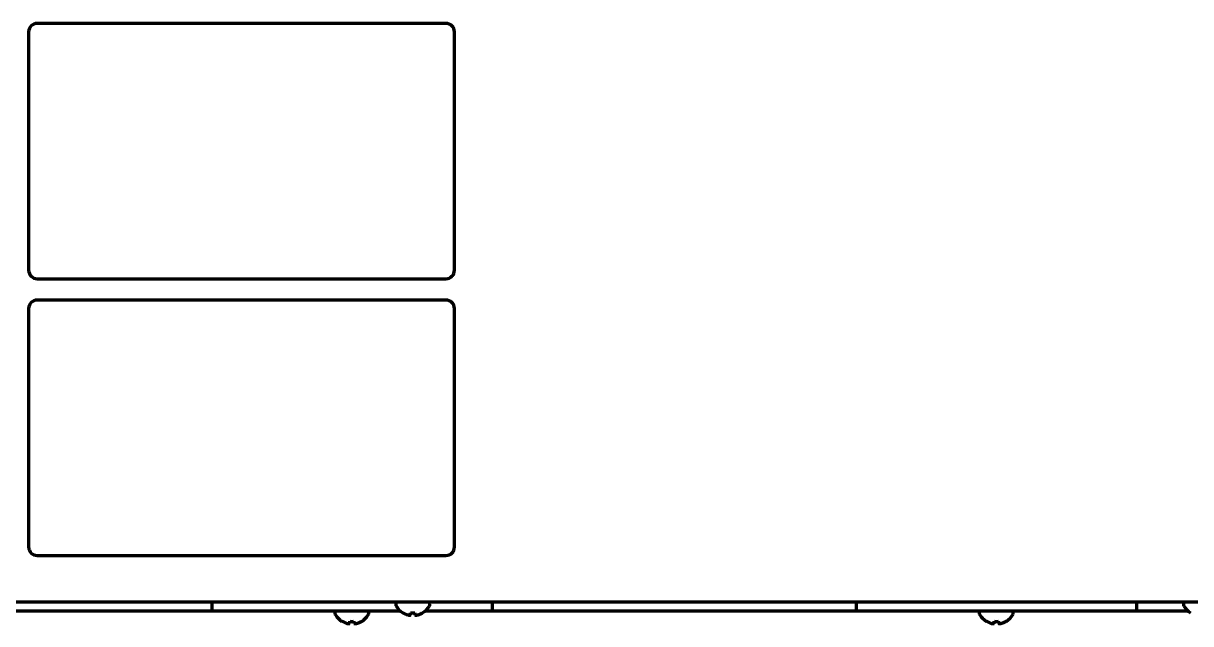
# Model space of a CAD drawing. Header units: inches. Extents: x -2983 to 7024, y 422 to 5529.
# Drawn here: x 1329.8 to 1603.9, y 2215.9 to 2356.9 of the extents above; entities that cross this region are included whole.
import ezdxf

# ---------------------------------------------------------------- set-up
doc = ezdxf.new("R2010")
doc.units = ezdxf.units.IN

msp = doc.modelspace()

# ---------------------------------------------------------------- linework, layer by layer
at = {"linetype": 'Continuous', "lineweight": 70}
for p, q in [((1331, 2354.89), (1331, 2298.89)), ((1429, 2356.89), (1333, 2356.89)), ((1431, 2298.89), (1431, 2354.89)), ((1333, 2296.89), (1429, 2296.89)), ((1429, 2291.89), (1333, 2291.89)), ((1331, 2289.89), (1331, 2233.89)), ((1431, 2233.89), (1431, 2289.89)), ((1333, 2231.89), (1429, 2231.89)), ((1809.2, 2220.89), (1230, 2220.89)), ((1373.98, 2220.89), (1373.98, 2218.89)), ((1439.82, 2220.89), (1439.82, 2218.89)), ((1525.32, 2220.89), (1525.32, 2218.89)), ((1591.16, 2220.89), (1591.16, 2218.89)), ((1296.48, 2218.89), (1365.98, 2218.89)), ((1365.98, 2218.89), (1373.98, 2218.89)), ((1373.98, 2218.89), (1376.98, 2218.89)), ((1376.98, 2218.89), (1418.25, 2218.89)), ((1402.9, 2218.49), (1402.9, 2218.29)), ((1410.9, 2218.29), (1410.9, 2218.49)), ((1417.2, 2220.49), (1417.2, 2220.29)), ((1418.9, 2218.41), (1418.9, 2218.45)), ((1423.5, 2218.45), (1423.5, 2218.41)), ((1424.15, 2218.89), (1436.82, 2218.89)), ((1425.2, 2220.29), (1425.2, 2220.49)), ((1436.82, 2218.89), (1439.82, 2218.89)), ((1439.82, 2218.89), (1447.82, 2218.89)), ((1447.82, 2218.89), (1517.32, 2218.89)), ((1517.32, 2218.89), (1525.32, 2218.89)), ((1525.32, 2218.89), (1528.32, 2218.89)), ((1528.32, 2218.89), (1588.16, 2218.89)), ((1554.24, 2218.49), (1554.24, 2218.29)), ((1562.24, 2218.29), (1562.24, 2218.49)), ((1588.16, 2218.89), (1591.16, 2218.89)), ((1591.16, 2218.89), (1599.16, 2218.89)), ((1599.16, 2218.89), (1603.25, 2218.89)), ((1602.2, 2220.49), (1602.2, 2220.29)), ((1404.6, 2216.41), (1404.6, 2216.45)), ((1409.2, 2216.45), (1409.2, 2216.41)), ((1555.94, 2216.41), (1555.94, 2216.45)), ((1560.54, 2216.45), (1560.54, 2216.41))]:
    msp.add_line(p, q, dxfattribs=at)
for centre, radius, start, end in [((1333, 2354.89), 2, 90, 180), ((1429, 2354.89), 2, 0, 90), ((1333, 2298.89), 2, 180, 270), ((1429, 2298.89), 2, 270, 0), ((1333, 2289.89), 2, 90, 180), ((1429, 2289.89), 2, 0, 90), ((1333, 2233.89), 2, 180, 270), ((1429, 2233.89), 2, 270, 0), ((1417.6, 2220.49), 0.4, 90, 180), ((1424.8, 2220.49), 0.4, 0, 90), ((1602.6, 2220.49), 0.4, 90, 180), ((1403.3, 2218.49), 0.4, 90, 180), ((1403.3, 2218.29), 0.4, 180, 210.3012), ((1407.1, 2220.51), 4.8, 210.3012, 238.4186), ((1406.7, 2220.51), 4.8, 301.5837, 329.6988), ((1410.5, 2218.49), 0.4, 0, 90), ((1410.5, 2218.29), 0.4, 329.6988, 0), ((1417.6, 2220.29), 0.4, 180, 210.3012), ((1421.4, 2222.51), 4.8, 210.3012, 238.4186), ((1421.2, 2222.19), 3.78, 262.3959, 269.9965), ((1421.2, 2222.19), 3.78, 270.0035, 277.6041), ((1421, 2222.51), 4.8, 301.5837, 329.6988), ((1424.8, 2220.29), 0.4, 329.6988, 0), ((1554.64, 2218.49), 0.4, 90, 180), ((1554.64, 2218.29), 0.4, 180, 210.3012), ((1558.44, 2220.51), 4.8, 210.3012, 238.4186), ((1558.04, 2220.51), 4.8, 301.5837, 329.6988), ((1561.84, 2218.49), 0.4, 0, 90), ((1561.84, 2218.29), 0.4, 329.6988, 0), ((1602.6, 2220.29), 0.4, 180, 210.3012), ((1606.4, 2222.51), 4.8, 210.3012, 238.4186), ((1406.9, 2220.19), 3.78, 262.3959, 269.9965), ((1406.9, 2220.19), 3.78, 270.0035, 277.6041), ((1558.24, 2220.19), 3.78, 262.3959, 269.9965), ((1558.24, 2220.19), 3.78, 270.0035, 277.6041)]:
    msp.add_arc(centre, radius, start, end, dxfattribs=at)
for points in [[(1418.9, 2218.45), (1419.1, 2218.32), (1419.31, 2218.21), (1419.64, 2218.08), (1419.75, 2218.03), (1419.97, 2217.96), (1420.09, 2217.93), (1420.2, 2217.9)], [(1421.7, 2218.45), (1421.7, 2218.32), (1421.7, 2218.21), (1421.7, 2218.08), (1421.7, 2218.03), (1421.7, 2217.96), (1421.7, 2217.93), (1421.7, 2217.9)], [(1404.6, 2216.45), (1404.81, 2216.32), (1405.02, 2216.21), (1405.34, 2216.08), (1405.45, 2216.03), (1405.67, 2215.96), (1405.79, 2215.93), (1405.9, 2215.9)], [(1407.4, 2216.45), (1407.4, 2216.32), (1407.4, 2216.21), (1407.4, 2216.08), (1407.4, 2216.03), (1407.4, 2215.96), (1407.4, 2215.93), (1407.4, 2215.9)], [(1555.94, 2216.45), (1556.14, 2216.32), (1556.35, 2216.21), (1556.68, 2216.08), (1556.79, 2216.03), (1557.01, 2215.96), (1557.13, 2215.93), (1557.24, 2215.9)], [(1558.74, 2216.45), (1558.74, 2216.32), (1558.74, 2216.21), (1558.74, 2216.08), (1558.74, 2216.03), (1558.74, 2215.96), (1558.74, 2215.93), (1558.74, 2215.9)]]:
    msp.add_open_spline(points, degree=3, knots=[0, 0, 0, 0, 0.5, 0.5, 0.75, 0.75, 1, 1, 1, 1], dxfattribs=at)
for points in [[(1420.2, 2217.9), (1420.23, 2217.89), (1420.28, 2217.89), (1420.35, 2217.88), (1420.42, 2217.88), (1420.49, 2217.88), (1420.56, 2217.88), (1420.63, 2217.89), (1420.68, 2217.89), (1420.7, 2217.9)], [(1420.7, 2217.9), (1420.7, 2217.91), (1420.7, 2217.94), (1420.7, 2217.99), (1420.7, 2218.05), (1420.7, 2218.11), (1420.7, 2218.17), (1420.7, 2218.25), (1420.7, 2218.34), (1420.7, 2218.41), (1420.7, 2218.45)], [(1421.7, 2217.9), (1421.72, 2217.89), (1421.77, 2217.89), (1421.84, 2217.88), (1421.91, 2217.88), (1421.99, 2217.88), (1422.06, 2217.88), (1422.13, 2217.89), (1422.18, 2217.89), (1422.2, 2217.9)], [(1422.2, 2217.9), (1422.25, 2217.91), (1422.36, 2217.94), (1422.52, 2217.99), (1422.68, 2218.05), (1422.84, 2218.11), (1422.99, 2218.17), (1423.15, 2218.25), (1423.31, 2218.34), (1423.44, 2218.41), (1423.5, 2218.45)], [(1405.9, 2215.9), (1405.93, 2215.89), (1405.98, 2215.89), (1406.05, 2215.88), (1406.13, 2215.88), (1406.2, 2215.88), (1406.27, 2215.88), (1406.33, 2215.89), (1406.38, 2215.89), (1406.4, 2215.9)], [(1406.4, 2215.9), (1406.4, 2215.91), (1406.4, 2215.94), (1406.4, 2215.99), (1406.4, 2216.05), (1406.4, 2216.11), (1406.4, 2216.17), (1406.4, 2216.25), (1406.4, 2216.34), (1406.4, 2216.41), (1406.4, 2216.45)], [(1407.4, 2215.9), (1407.43, 2215.89), (1407.47, 2215.89), (1407.55, 2215.88), (1407.62, 2215.88), (1407.69, 2215.88), (1407.76, 2215.88), (1407.83, 2215.89), (1407.88, 2215.89), (1407.9, 2215.9)], [(1407.9, 2215.9), (1407.96, 2215.91), (1408.07, 2215.94), (1408.23, 2215.99), (1408.39, 2216.05), (1408.54, 2216.11), (1408.69, 2216.17), (1408.85, 2216.25), (1409.02, 2216.34), (1409.14, 2216.41), (1409.2, 2216.45)], [(1557.24, 2215.9), (1557.27, 2215.89), (1557.32, 2215.89), (1557.39, 2215.88), (1557.46, 2215.88), (1557.53, 2215.88), (1557.6, 2215.88), (1557.67, 2215.89), (1557.72, 2215.89), (1557.74, 2215.9)], [(1557.74, 2215.9), (1557.74, 2215.91), (1557.74, 2215.94), (1557.74, 2215.99), (1557.74, 2216.05), (1557.74, 2216.11), (1557.74, 2216.17), (1557.74, 2216.25), (1557.74, 2216.34), (1557.74, 2216.41), (1557.74, 2216.45)], [(1558.74, 2215.9), (1558.76, 2215.89), (1558.81, 2215.89), (1558.88, 2215.88), (1558.95, 2215.88), (1559.03, 2215.88), (1559.1, 2215.88), (1559.17, 2215.89), (1559.22, 2215.89), (1559.24, 2215.9)], [(1559.24, 2215.9), (1559.29, 2215.91), (1559.4, 2215.94), (1559.56, 2215.99), (1559.72, 2216.05), (1559.88, 2216.11), (1560.03, 2216.17), (1560.19, 2216.25), (1560.35, 2216.34), (1560.48, 2216.41), (1560.54, 2216.45)]]:
    msp.add_open_spline(points, degree=3, dxfattribs=at)

doc.saveas('drawing.dxf')
